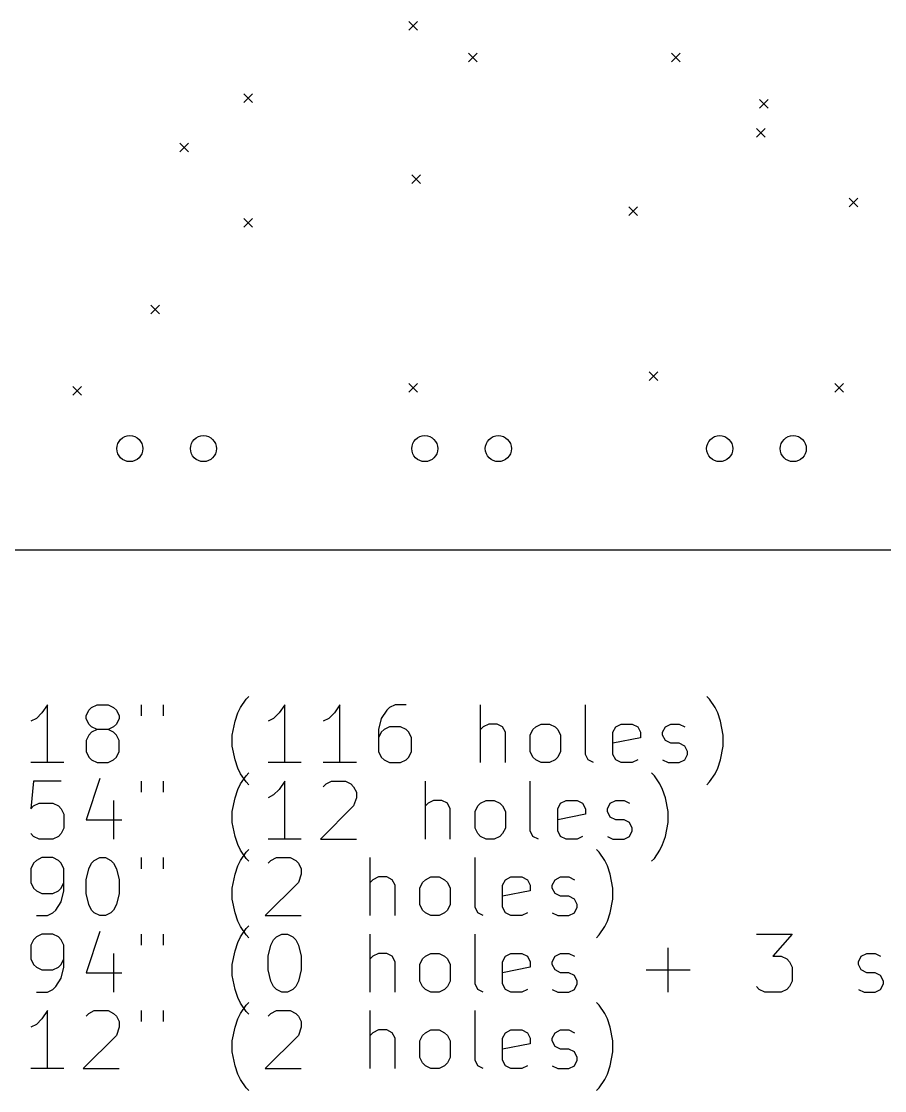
# Model space of a CAD drawing. Extents: x 3.67 to 8.31, y -5.15 to -2.26.
# Drawn here: x 4.822 to 5.995, y -5.152 to -3.699 of the extents above; entities that cross this region are included whole.
import ezdxf

# ---------------------------------------------------------------- set-up
doc = ezdxf.new("R2010")
doc.units = 0
doc.header["$MEASUREMENT"] = 0
doc.layers.add('BLACK', color=7, linetype='CONTINUOUS')

msp = doc.modelspace()

# ---------------------------------------------------------------- linework, layer by layer
at = {"layer": 'BLACK', "linetype": 'CONTINUOUS'}
for p, q in [((5.3484, -3.6988), (5.3602, -3.7106)), ((5.3602, -3.6988), (5.3484, -3.7106)), ((5.4296, -3.7419), (5.4414, -3.7537)), ((5.4414, -3.7419), (5.4296, -3.7537)), ((5.7052, -3.7419), (5.717, -3.7537)), ((5.717, -3.7419), (5.7052, -3.7537)), ((5.124, -3.7972), (5.1358, -3.8091)), ((5.1358, -3.7972), (5.124, -3.8091)), ((5.8248, -3.8051), (5.8366, -3.8169)), ((5.8366, -3.8051), (5.8248, -3.8169)), ((5.8209, -3.8445), (5.8327, -3.8563)), ((5.8327, -3.8445), (5.8209, -3.8563)), ((5.0374, -3.8642), (5.0492, -3.876)), ((5.0492, -3.8642), (5.0374, -3.876)), ((5.3524, -3.9075), (5.3642, -3.9193)), ((5.3642, -3.9075), (5.3524, -3.9193)), ((5.6476, -3.9508), (5.6594, -3.9626)), ((5.6594, -3.9508), (5.6476, -3.9626)), ((5.9469, -3.939), (5.9587, -3.9508)), ((5.9587, -3.939), (5.9469, -3.9508)), ((5.124, -3.9665), (5.1358, -3.9783)), ((5.1358, -3.9665), (5.124, -3.9783)), ((4.998, -4.0846), (5.0098, -4.0965)), ((5.0098, -4.0846), (4.998, -4.0965)), ((5.6752, -4.1752), (5.687, -4.187)), ((5.687, -4.1752), (5.6752, -4.187)), ((4.8917, -4.1949), (4.9035, -4.2067)), ((4.9035, -4.1949), (4.8917, -4.2067)), ((5.3484, -4.1909), (5.3602, -4.2028)), ((5.3602, -4.1909), (5.3484, -4.2028)), ((5.9272, -4.1909), (5.939, -4.2028)), ((5.939, -4.1909), (5.9272, -4.2028)), ((8.3071, -4.4173), (3.7244, -4.4173)), ((5.1197, -4.6313), (5.1272, -4.6201)), ((5.1272, -4.6201), (5.1309, -4.6163)), ((5.7571, -4.6201), (5.7534, -4.6163)), ((5.7646, -4.6313), (5.7571, -4.6201)), ((4.8572, -4.6276), (4.8497, -4.6388)), ((4.8572, -4.7063), (4.8572, -4.6276)), ((4.9097, -4.6426), (4.9135, -4.6351)), ((4.9135, -4.6351), (4.9172, -4.6313)), ((4.9172, -4.6313), (4.9247, -4.6276)), ((4.9247, -4.6276), (4.9397, -4.6276)), ((4.9397, -4.6276), (4.9472, -4.6313)), ((4.9472, -4.6313), (4.951, -4.6351)), ((4.951, -4.6351), (4.9547, -4.6426)), ((4.9847, -4.6276), (4.9847, -4.6426)), ((5.0147, -4.6276), (5.0147, -4.6426)), ((5.1159, -4.6388), (5.1197, -4.6313)), ((5.1797, -4.6276), (5.1722, -4.6388)), ((5.1797, -4.7063), (5.1797, -4.6276)), ((5.2547, -4.6276), (5.2472, -4.6388)), ((5.2547, -4.7063), (5.2547, -4.6276)), ((5.3184, -4.6351), (5.3109, -4.6463)), ((5.3222, -4.6313), (5.3184, -4.6351)), ((5.3297, -4.6276), (5.3222, -4.6313)), ((5.3447, -4.6276), (5.3297, -4.6276)), ((5.4459, -4.7063), (5.4459, -4.6276)), ((5.5884, -4.695), (5.5884, -4.6276)), ((5.7684, -4.6388), (5.7646, -4.6313)), ((4.8422, -4.6463), (4.8347, -4.65)), ((4.8497, -4.6388), (4.8422, -4.6463)), ((4.9097, -4.6463), (4.9097, -4.6426)), ((4.9135, -4.6538), (4.9097, -4.6463)), ((4.9547, -4.6463), (4.951, -4.6538)), ((4.9547, -4.6426), (4.9547, -4.6463)), ((5.1084, -4.6688), (5.1122, -4.65)), ((5.1122, -4.65), (5.1159, -4.6388)), ((5.1647, -4.6463), (5.1572, -4.65)), ((5.1722, -4.6388), (5.1647, -4.6463)), ((5.2397, -4.6463), (5.2322, -4.65)), ((5.2472, -4.6388), (5.2397, -4.6463)), ((5.3109, -4.6463), (5.3072, -4.6613)), ((5.7721, -4.65), (5.7684, -4.6388)), ((5.7758, -4.6688), (5.7721, -4.65)), ((4.9172, -4.6575), (4.9135, -4.6538)), ((4.9247, -4.6613), (4.9172, -4.6575)), ((4.9247, -4.6613), (4.9172, -4.665)), ((4.9397, -4.6613), (4.9247, -4.6613)), ((4.9472, -4.6575), (4.9397, -4.6613)), ((4.9472, -4.665), (4.9397, -4.6613)), ((4.951, -4.6538), (4.9472, -4.6575)), ((5.3072, -4.6613), (5.3072, -4.6913)), ((5.3147, -4.6613), (5.3109, -4.665)), ((5.3222, -4.6575), (5.3147, -4.6613)), ((5.3372, -4.6575), (5.3222, -4.6575)), ((5.3447, -4.6613), (5.3372, -4.6575)), ((5.3484, -4.665), (5.3447, -4.6613)), ((5.4496, -4.6575), (5.4459, -4.6613)), ((5.4571, -4.6538), (5.4496, -4.6575)), ((5.4684, -4.6538), (5.4571, -4.6538)), ((5.4759, -4.6575), (5.4684, -4.6538)), ((5.4796, -4.665), (5.4759, -4.6575)), ((5.5134, -4.6688), (5.5171, -4.6613)), ((5.5171, -4.6613), (5.5209, -4.6575)), ((5.5209, -4.6575), (5.5284, -4.6538)), ((5.5284, -4.6538), (5.5396, -4.6538)), ((5.5396, -4.6538), (5.5471, -4.6575)), ((5.5471, -4.6575), (5.5509, -4.6613)), ((5.5509, -4.6613), (5.5546, -4.6688)), ((5.6259, -4.665), (5.6296, -4.6575)), ((5.6296, -4.6575), (5.6371, -4.6538)), ((5.6371, -4.6538), (5.6521, -4.6538)), ((5.6521, -4.6538), (5.6596, -4.6575)), ((5.6596, -4.6575), (5.6634, -4.665)), ((5.6934, -4.665), (5.6971, -4.6575)), ((5.6971, -4.6575), (5.7046, -4.6538)), ((5.7046, -4.6538), (5.7159, -4.6538)), ((5.7159, -4.6538), (5.7234, -4.6575)), ((4.9135, -4.6688), (4.9097, -4.6763)), ((4.9097, -4.6763), (4.9097, -4.6913)), ((4.9172, -4.665), (4.9135, -4.6688)), ((4.951, -4.6688), (4.9472, -4.665)), ((4.9547, -4.6763), (4.951, -4.6688)), ((4.9547, -4.6913), (4.9547, -4.6763)), ((5.1084, -4.6838), (5.1084, -4.6688)), ((5.3109, -4.665), (5.3072, -4.6725)), ((5.3522, -4.6725), (5.3484, -4.665)), ((5.3522, -4.6913), (5.3522, -4.6725)), ((5.4796, -4.7063), (5.4796, -4.665)), ((5.5134, -4.6913), (5.5134, -4.6688)), ((5.5546, -4.6688), (5.5546, -4.6913)), ((5.6259, -4.695), (5.6259, -4.665)), ((5.6634, -4.6725), (5.6259, -4.68)), ((5.6634, -4.665), (5.6634, -4.6725)), ((5.6934, -4.6688), (5.6934, -4.665)), ((5.6971, -4.6763), (5.6934, -4.6688)), ((5.7046, -4.68), (5.6971, -4.6763)), ((5.7758, -4.6838), (5.7758, -4.6688)), ((4.9097, -4.6913), (4.9135, -4.6988)), ((4.951, -4.6988), (4.9547, -4.6913)), ((5.1122, -4.7025), (5.1084, -4.6838)), ((5.3072, -4.6913), (5.3109, -4.6988)), ((5.3484, -4.6988), (5.3522, -4.6913)), ((5.5171, -4.6988), (5.5134, -4.6913)), ((5.5546, -4.6913), (5.5509, -4.6988)), ((5.7159, -4.68), (5.7046, -4.68)), ((5.7234, -4.6838), (5.7159, -4.68)), ((5.7271, -4.6913), (5.7234, -4.6838)), ((5.7271, -4.695), (5.7271, -4.6913)), ((5.7721, -4.7025), (5.7758, -4.6838)), ((4.8797, -4.7063), (4.8347, -4.7063)), ((4.9135, -4.6988), (4.9172, -4.7025)), ((4.9172, -4.7025), (4.9247, -4.7063)), ((4.9247, -4.7063), (4.9397, -4.7063)), ((4.9397, -4.7063), (4.9472, -4.7025)), ((4.9472, -4.7025), (4.951, -4.6988)), ((5.1159, -4.7138), (5.1122, -4.7025)), ((5.2022, -4.7063), (5.1572, -4.7063)), ((5.2772, -4.7063), (5.2322, -4.7063)), ((5.3109, -4.6988), (5.3147, -4.7025)), ((5.3147, -4.7025), (5.3222, -4.7063)), ((5.3222, -4.7063), (5.3372, -4.7063)), ((5.3372, -4.7063), (5.3447, -4.7025)), ((5.3447, -4.7025), (5.3484, -4.6988)), ((5.5209, -4.7025), (5.5171, -4.6988)), ((5.5284, -4.7063), (5.5209, -4.7025)), ((5.5396, -4.7063), (5.5284, -4.7063)), ((5.5471, -4.7025), (5.5396, -4.7063)), ((5.5509, -4.6988), (5.5471, -4.7025)), ((5.5921, -4.7025), (5.5884, -4.695)), ((5.5996, -4.7063), (5.5921, -4.7025)), ((5.6296, -4.7025), (5.6259, -4.695)), ((5.6371, -4.7063), (5.6296, -4.7025)), ((5.6521, -4.7063), (5.6371, -4.7063)), ((5.6596, -4.7025), (5.6521, -4.7063)), ((5.6934, -4.7025), (5.7009, -4.7063)), ((5.7009, -4.7063), (5.7159, -4.7063)), ((5.7159, -4.7063), (5.7234, -4.7025)), ((5.7234, -4.7025), (5.7271, -4.695)), ((5.7684, -4.7138), (5.7721, -4.7025)), ((5.1197, -4.7213), (5.1159, -4.7138)), ((5.1272, -4.7325), (5.1197, -4.7213)), ((5.1272, -4.724), (5.1309, -4.7202)), ((5.6821, -4.724), (5.6784, -4.7202)), ((5.7571, -4.7325), (5.7646, -4.7213)), ((5.7646, -4.7213), (5.7684, -4.7138)), ((4.8385, -4.7315), (4.8347, -4.769)), ((4.876, -4.7315), (4.8385, -4.7315)), ((4.9285, -4.7277), (4.9097, -4.784)), ((4.9847, -4.7315), (4.9847, -4.7465)), ((5.0147, -4.7315), (5.0147, -4.7465)), ((5.1159, -4.7427), (5.1197, -4.7352)), ((5.1197, -4.7352), (5.1272, -4.724)), ((5.1309, -4.7363), (5.1272, -4.7325)), ((5.1797, -4.7315), (5.1722, -4.7427)), ((5.1797, -4.8102), (5.1797, -4.7315)), ((5.2322, -4.739), (5.2359, -4.7352)), ((5.2359, -4.7352), (5.2434, -4.7315)), ((5.2434, -4.7315), (5.2622, -4.7315)), ((5.2622, -4.7315), (5.2697, -4.7352)), ((5.2697, -4.7352), (5.2734, -4.739)), ((5.3709, -4.8102), (5.3709, -4.7315)), ((5.5134, -4.799), (5.5134, -4.7315)), ((5.6896, -4.7352), (5.6821, -4.724)), ((5.6934, -4.7427), (5.6896, -4.7352)), ((5.7534, -4.7363), (5.7571, -4.7325)), ((5.1122, -4.754), (5.1159, -4.7427)), ((5.1647, -4.7502), (5.1572, -4.754)), ((5.1722, -4.7427), (5.1647, -4.7502)), ((5.2734, -4.739), (5.2772, -4.7465)), ((5.2772, -4.7465), (5.2772, -4.754)), ((5.6971, -4.754), (5.6934, -4.7427)), ((4.8347, -4.769), (4.8385, -4.7652)), ((4.8385, -4.7652), (4.846, -4.7615)), ((4.846, -4.7615), (4.8647, -4.7615)), ((4.8647, -4.7615), (4.8722, -4.7652)), ((4.8722, -4.7652), (4.876, -4.769)), ((4.9472, -4.7577), (4.9472, -4.8102)), ((5.1084, -4.7727), (5.1122, -4.754)), ((5.2734, -4.7652), (5.2284, -4.8102)), ((5.2772, -4.754), (5.2734, -4.7652)), ((5.3746, -4.7615), (5.3709, -4.7652)), ((5.3821, -4.7577), (5.3746, -4.7615)), ((5.3934, -4.7577), (5.3821, -4.7577)), ((5.4009, -4.7615), (5.3934, -4.7577)), ((5.4046, -4.769), (5.4009, -4.7615)), ((5.4384, -4.7727), (5.4421, -4.7652)), ((5.4421, -4.7652), (5.4459, -4.7615)), ((5.4459, -4.7615), (5.4534, -4.7577)), ((5.4534, -4.7577), (5.4646, -4.7577)), ((5.4646, -4.7577), (5.4721, -4.7615)), ((5.4721, -4.7615), (5.4759, -4.7652)), ((5.4759, -4.7652), (5.4796, -4.7727)), ((5.5509, -4.769), (5.5546, -4.7615)), ((5.5546, -4.7615), (5.5621, -4.7577)), ((5.5621, -4.7577), (5.5771, -4.7577)), ((5.5771, -4.7577), (5.5846, -4.7615)), ((5.5846, -4.7615), (5.5884, -4.769)), ((5.6184, -4.769), (5.6221, -4.7615)), ((5.6221, -4.7615), (5.6296, -4.7577)), ((5.6296, -4.7577), (5.6409, -4.7577)), ((5.6409, -4.7577), (5.6484, -4.7615)), ((5.7009, -4.7727), (5.6971, -4.754)), ((4.876, -4.769), (4.8797, -4.7765)), ((4.8797, -4.7765), (4.8797, -4.7952)), ((5.1084, -4.7877), (5.1084, -4.7727)), ((5.4046, -4.8102), (5.4046, -4.769)), ((5.4384, -4.7952), (5.4384, -4.7727)), ((5.4796, -4.7727), (5.4796, -4.7952)), ((5.5509, -4.799), (5.5509, -4.769)), ((5.5884, -4.7765), (5.5509, -4.784)), ((5.5884, -4.769), (5.5884, -4.7765)), ((5.6184, -4.7727), (5.6184, -4.769)), ((5.6221, -4.7802), (5.6184, -4.7727)), ((5.6296, -4.784), (5.6221, -4.7802)), ((5.7009, -4.7877), (5.7009, -4.7727)), ((4.8797, -4.7952), (4.876, -4.8027)), ((4.9097, -4.784), (4.9585, -4.784)), ((5.1122, -4.8065), (5.1084, -4.7877)), ((5.4421, -4.8027), (5.4384, -4.7952)), ((5.4796, -4.7952), (5.4759, -4.8027)), ((5.6409, -4.784), (5.6296, -4.784)), ((5.6484, -4.7877), (5.6409, -4.784)), ((5.6521, -4.7952), (5.6484, -4.7877)), ((5.6521, -4.799), (5.6521, -4.7952)), ((5.6971, -4.8065), (5.7009, -4.7877)), ((4.8385, -4.8065), (4.8347, -4.8027)), ((4.846, -4.8102), (4.8385, -4.8065)), ((4.8722, -4.8065), (4.8647, -4.8102)), ((4.876, -4.8027), (4.8722, -4.8065)), ((5.1159, -4.8177), (5.1122, -4.8065)), ((5.4459, -4.8065), (5.4421, -4.8027)), ((5.4534, -4.8102), (5.4459, -4.8065)), ((5.4721, -4.8065), (5.4646, -4.8102)), ((5.4759, -4.8027), (5.4721, -4.8065)), ((5.5171, -4.8065), (5.5134, -4.799)), ((5.5246, -4.8102), (5.5171, -4.8065)), ((5.5546, -4.8065), (5.5509, -4.799)), ((5.5621, -4.8102), (5.5546, -4.8065)), ((5.5846, -4.8065), (5.5771, -4.8102)), ((5.6184, -4.8065), (5.6259, -4.8102)), ((5.6409, -4.8102), (5.6484, -4.8065)), ((5.6484, -4.8065), (5.6521, -4.799)), ((5.6934, -4.8177), (5.6971, -4.8065)), ((4.8647, -4.8102), (4.846, -4.8102)), ((5.1197, -4.8252), (5.1159, -4.8177)), ((5.1272, -4.8279), (5.1309, -4.8242)), ((5.2022, -4.8102), (5.1572, -4.8102)), ((5.2284, -4.8102), (5.2772, -4.8102)), ((5.4646, -4.8102), (5.4534, -4.8102)), ((5.5771, -4.8102), (5.5621, -4.8102)), ((5.6071, -4.8279), (5.6034, -4.8242)), ((5.6259, -4.8102), (5.6409, -4.8102)), ((5.6896, -4.8252), (5.6934, -4.8177)), ((4.8422, -4.8392), (4.8385, -4.8429)), ((4.8497, -4.8354), (4.8422, -4.8392)), ((4.8647, -4.8354), (4.8497, -4.8354)), ((4.8722, -4.8392), (4.8647, -4.8354)), ((4.876, -4.8429), (4.8722, -4.8392)), ((4.9172, -4.8429), (4.921, -4.8392)), ((4.921, -4.8392), (4.9285, -4.8354)), ((4.9285, -4.8354), (4.936, -4.8354)), ((4.936, -4.8354), (4.9435, -4.8392)), ((4.9435, -4.8392), (4.9472, -4.8429)), ((4.9847, -4.8354), (4.9847, -4.8504)), ((5.0147, -4.8354), (5.0147, -4.8504)), ((5.1159, -4.8467), (5.1197, -4.8392)), ((5.1272, -4.8365), (5.1197, -4.8252)), ((5.1197, -4.8392), (5.1272, -4.8279)), ((5.1309, -4.8402), (5.1272, -4.8365)), ((5.1572, -4.8429), (5.1609, -4.8392)), ((5.1609, -4.8392), (5.1684, -4.8354)), ((5.1684, -4.8354), (5.1872, -4.8354)), ((5.1872, -4.8354), (5.1947, -4.8392)), ((5.1947, -4.8392), (5.1984, -4.8429)), ((5.2959, -4.9142), (5.2959, -4.8354)), ((5.4384, -4.9029), (5.4384, -4.8354)), ((5.6146, -4.8392), (5.6071, -4.8279)), ((5.6184, -4.8467), (5.6146, -4.8392)), ((5.6784, -4.8402), (5.6821, -4.8365)), ((5.6821, -4.8365), (5.6896, -4.8252)), ((4.8385, -4.8429), (4.8347, -4.8504)), ((4.8347, -4.8504), (4.8347, -4.8692)), ((4.8797, -4.8504), (4.876, -4.8429)), ((4.8797, -4.8804), (4.8797, -4.8504)), ((4.9097, -4.8654), (4.9135, -4.8504)), ((4.9135, -4.8504), (4.9172, -4.8429)), ((4.9472, -4.8429), (4.951, -4.8504)), ((4.951, -4.8504), (4.9547, -4.8654)), ((5.1122, -4.8579), (5.1159, -4.8467)), ((5.1984, -4.8429), (5.2022, -4.8504)), ((5.2022, -4.8504), (5.2022, -4.8579)), ((5.6221, -4.8579), (5.6184, -4.8467)), ((4.9097, -4.8842), (4.9097, -4.8654)), ((4.9547, -4.8654), (4.9547, -4.8842)), ((5.1084, -4.8767), (5.1122, -4.8579)), ((5.2022, -4.8579), (5.1984, -4.8692)), ((5.2997, -4.8654), (5.2959, -4.8692)), ((5.3072, -4.8617), (5.2997, -4.8654)), ((5.3184, -4.8617), (5.3072, -4.8617)), ((5.3259, -4.8654), (5.3184, -4.8617)), ((5.3297, -4.8729), (5.3259, -4.8654)), ((5.3672, -4.8692), (5.3709, -4.8654)), ((5.3709, -4.8654), (5.3784, -4.8617)), ((5.3784, -4.8617), (5.3896, -4.8617)), ((5.3896, -4.8617), (5.3971, -4.8654)), ((5.3971, -4.8654), (5.4009, -4.8692)), ((5.4759, -4.8729), (5.4796, -4.8654)), ((5.4796, -4.8654), (5.4871, -4.8617)), ((5.4871, -4.8617), (5.5021, -4.8617)), ((5.5021, -4.8617), (5.5096, -4.8654)), ((5.5096, -4.8654), (5.5134, -4.8729)), ((5.5434, -4.8729), (5.5471, -4.8654)), ((5.5471, -4.8654), (5.5546, -4.8617)), ((5.5546, -4.8617), (5.5659, -4.8617)), ((5.5659, -4.8617), (5.5734, -4.8654)), ((5.6259, -4.8767), (5.6221, -4.8579)), ((4.8347, -4.8692), (4.8385, -4.8767)), ((4.8385, -4.8767), (4.8422, -4.8804)), ((4.8422, -4.8804), (4.8497, -4.8842)), ((4.8647, -4.8842), (4.8722, -4.8804)), ((4.8722, -4.8804), (4.876, -4.8767)), ((4.876, -4.8767), (4.8797, -4.8692)), ((4.876, -4.8954), (4.8797, -4.8804)), ((5.1084, -4.8917), (5.1084, -4.8767)), ((5.1984, -4.8692), (5.1534, -4.9142)), ((5.3297, -4.9142), (5.3297, -4.8729)), ((5.3634, -4.8767), (5.3672, -4.8692)), ((5.3634, -4.8992), (5.3634, -4.8767)), ((5.4009, -4.8692), (5.4046, -4.8767)), ((5.4046, -4.8767), (5.4046, -4.8992)), ((5.4759, -4.9029), (5.4759, -4.8729)), ((5.5134, -4.8804), (5.4759, -4.8879)), ((5.5134, -4.8729), (5.5134, -4.8804)), ((5.5434, -4.8767), (5.5434, -4.8729)), ((5.5471, -4.8842), (5.5434, -4.8767)), ((5.6259, -4.8917), (5.6259, -4.8767)), ((4.8497, -4.8842), (4.8647, -4.8842)), ((4.8685, -4.9067), (4.876, -4.8954)), ((4.9135, -4.8992), (4.9097, -4.8842)), ((4.9547, -4.8842), (4.951, -4.8992)), ((5.1122, -4.9104), (5.1084, -4.8917)), ((5.5546, -4.8879), (5.5471, -4.8842)), ((5.5659, -4.8879), (5.5546, -4.8879)), ((5.5734, -4.8917), (5.5659, -4.8879)), ((5.5771, -4.8992), (5.5734, -4.8917)), ((5.6221, -4.9104), (5.6259, -4.8917)), ((4.8572, -4.9142), (4.8647, -4.9104)), ((4.8647, -4.9104), (4.8685, -4.9067)), ((4.9172, -4.9067), (4.9135, -4.8992)), ((4.921, -4.9104), (4.9172, -4.9067)), ((4.9285, -4.9142), (4.921, -4.9104)), ((4.9435, -4.9104), (4.936, -4.9142)), ((4.9472, -4.9067), (4.9435, -4.9104)), ((4.951, -4.8992), (4.9472, -4.9067)), ((5.1159, -4.9217), (5.1122, -4.9104)), ((5.3672, -4.9067), (5.3634, -4.8992)), ((5.3709, -4.9104), (5.3672, -4.9067)), ((5.3784, -4.9142), (5.3709, -4.9104)), ((5.3971, -4.9104), (5.3896, -4.9142)), ((5.4009, -4.9067), (5.3971, -4.9104)), ((5.4046, -4.8992), (5.4009, -4.9067)), ((5.4421, -4.9104), (5.4384, -4.9029)), ((5.4496, -4.9142), (5.4421, -4.9104)), ((5.4796, -4.9104), (5.4759, -4.9029)), ((5.4871, -4.9142), (5.4796, -4.9104)), ((5.5096, -4.9104), (5.5021, -4.9142)), ((5.5434, -4.9104), (5.5509, -4.9142)), ((5.5659, -4.9142), (5.5734, -4.9104)), ((5.5734, -4.9104), (5.5771, -4.9029)), ((5.5771, -4.9029), (5.5771, -4.8992)), ((5.6184, -4.9217), (5.6221, -4.9104)), ((4.8422, -4.9142), (4.8572, -4.9142)), ((4.936, -4.9142), (4.9285, -4.9142)), ((5.1197, -4.9292), (5.1159, -4.9217)), ((5.1534, -4.9142), (5.2022, -4.9142)), ((5.3896, -4.9142), (5.3784, -4.9142)), ((5.5021, -4.9142), (5.4871, -4.9142)), ((5.5509, -4.9142), (5.5659, -4.9142)), ((5.6146, -4.9292), (5.6184, -4.9217)), ((4.8497, -4.9394), (4.8422, -4.9431)), ((4.8647, -4.9394), (4.8497, -4.9394)), ((4.8722, -4.9431), (4.8647, -4.9394)), ((4.9285, -4.9356), (4.9097, -4.9919)), ((4.9847, -4.9394), (4.9847, -4.9544)), ((5.0147, -4.9394), (5.0147, -4.9544)), ((5.1272, -4.9404), (5.1197, -4.9292)), ((5.1197, -4.9431), (5.1272, -4.9319)), ((5.1272, -4.9319), (5.1309, -4.9281)), ((5.1309, -4.9442), (5.1272, -4.9404)), ((5.1684, -4.9431), (5.1759, -4.9394)), ((5.1759, -4.9394), (5.1834, -4.9394)), ((5.1834, -4.9394), (5.1909, -4.9431)), ((5.2959, -5.0181), (5.2959, -4.9394)), ((5.4384, -5.0069), (5.4384, -4.9394)), ((5.6034, -4.9442), (5.6071, -4.9404)), ((5.6071, -4.9404), (5.6146, -4.9292)), ((5.8208, -4.9394), (5.8696, -4.9394)), ((5.8696, -4.9394), (5.8433, -4.9694)), ((4.8385, -4.9469), (4.8347, -4.9544)), ((4.8347, -4.9544), (4.8347, -4.9731)), ((4.8422, -4.9431), (4.8385, -4.9469)), ((4.876, -4.9469), (4.8722, -4.9431)), ((4.8797, -4.9544), (4.876, -4.9469)), ((4.8797, -4.9844), (4.8797, -4.9544)), ((5.1122, -4.9619), (5.1159, -4.9506)), ((5.1159, -4.9506), (5.1197, -4.9431)), ((5.1572, -4.9694), (5.1609, -4.9544)), ((5.1609, -4.9544), (5.1647, -4.9469)), ((5.1647, -4.9469), (5.1684, -4.9431)), ((5.1909, -4.9431), (5.1947, -4.9469)), ((5.1947, -4.9469), (5.1984, -4.9544)), ((5.1984, -4.9544), (5.2022, -4.9694)), ((4.9472, -4.9656), (4.9472, -5.0181)), ((5.1084, -4.9806), (5.1122, -4.9619)), ((5.1572, -4.9881), (5.1572, -4.9694)), ((5.2022, -4.9694), (5.2022, -4.9881)), ((5.2997, -4.9694), (5.2959, -4.9731)), ((5.3072, -4.9656), (5.2997, -4.9694)), ((5.3184, -4.9656), (5.3072, -4.9656)), ((5.3259, -4.9694), (5.3184, -4.9656)), ((5.3297, -4.9769), (5.3259, -4.9694)), ((5.3672, -4.9731), (5.3709, -4.9694)), ((5.3709, -4.9694), (5.3784, -4.9656)), ((5.3784, -4.9656), (5.3896, -4.9656)), ((5.3896, -4.9656), (5.3971, -4.9694)), ((5.3971, -4.9694), (5.4009, -4.9731)), ((5.4759, -4.9769), (5.4796, -4.9694)), ((5.4796, -4.9694), (5.4871, -4.9656)), ((5.4871, -4.9656), (5.5021, -4.9656)), ((5.5021, -4.9656), (5.5096, -4.9694)), ((5.5096, -4.9694), (5.5134, -4.9769)), ((5.5434, -4.9769), (5.5471, -4.9694)), ((5.5471, -4.9694), (5.5546, -4.9656)), ((5.5546, -4.9656), (5.5659, -4.9656)), ((5.5659, -4.9656), (5.5734, -4.9694)), ((5.7009, -5.0181), (5.7009, -4.9581)), ((5.8433, -4.9694), (5.8546, -4.9694)), ((5.8546, -4.9694), (5.8621, -4.9731)), ((5.9596, -4.9769), (5.9633, -4.9694)), ((5.9633, -4.9694), (5.9708, -4.9656)), ((5.9708, -4.9656), (5.9821, -4.9656)), ((5.9821, -4.9656), (5.9896, -4.9694)), ((4.8347, -4.9731), (4.8385, -4.9806)), ((4.8385, -4.9806), (4.8422, -4.9844)), ((4.8422, -4.9844), (4.8497, -4.9881)), ((4.8647, -4.9881), (4.8722, -4.9844)), ((4.8722, -4.9844), (4.876, -4.9806)), ((4.876, -4.9806), (4.8797, -4.9731)), ((4.876, -4.9994), (4.8797, -4.9844)), ((5.1084, -4.9956), (5.1084, -4.9806)), ((5.3297, -5.0181), (5.3297, -4.9769)), ((5.3634, -4.9806), (5.3672, -4.9731)), ((5.3634, -5.0031), (5.3634, -4.9806)), ((5.4009, -4.9731), (5.4046, -4.9806)), ((5.4046, -4.9806), (5.4046, -5.0031)), ((5.4759, -5.0069), (5.4759, -4.9769)), ((5.5134, -4.9844), (5.4759, -4.9919)), ((5.5134, -4.9769), (5.5134, -4.9844)), ((5.5434, -4.9806), (5.5434, -4.9769)), ((5.5471, -4.9881), (5.5434, -4.9806)), ((5.8621, -4.9731), (5.8658, -4.9769)), ((5.8658, -4.9769), (5.8696, -4.9844)), ((5.8696, -4.9844), (5.8696, -5.0031)), ((5.9596, -4.9806), (5.9596, -4.9769)), ((5.9633, -4.9881), (5.9596, -4.9806)), ((4.8497, -4.9881), (4.8647, -4.9881)), ((4.9097, -4.9919), (4.9585, -4.9919)), ((5.1122, -5.0144), (5.1084, -4.9956)), ((5.1609, -5.0031), (5.1572, -4.9881)), ((5.2022, -4.9881), (5.1984, -5.0031)), ((5.5546, -4.9919), (5.5471, -4.9881)), ((5.5659, -4.9919), (5.5546, -4.9919)), ((5.5734, -4.9956), (5.5659, -4.9919)), ((5.5771, -5.0031), (5.5734, -4.9956)), ((5.6709, -4.9881), (5.7309, -4.9881)), ((5.9708, -4.9919), (5.9633, -4.9881)), ((5.9821, -4.9919), (5.9708, -4.9919)), ((5.9896, -4.9956), (5.9821, -4.9919)), ((5.9933, -5.0031), (5.9896, -4.9956)), ((4.8647, -5.0144), (4.8685, -5.0106)), ((4.8685, -5.0106), (4.876, -4.9994)), ((5.1647, -5.0106), (5.1609, -5.0031)), ((5.1684, -5.0144), (5.1647, -5.0106)), ((5.1947, -5.0106), (5.1909, -5.0144)), ((5.1984, -5.0031), (5.1947, -5.0106)), ((5.3672, -5.0106), (5.3634, -5.0031)), ((5.3709, -5.0144), (5.3672, -5.0106)), ((5.4009, -5.0106), (5.3971, -5.0144)), ((5.4046, -5.0031), (5.4009, -5.0106)), ((5.4421, -5.0144), (5.4384, -5.0069)), ((5.4796, -5.0144), (5.4759, -5.0069)), ((5.5734, -5.0144), (5.5771, -5.0069)), ((5.5771, -5.0069), (5.5771, -5.0031)), ((5.8246, -5.0144), (5.8208, -5.0106)), ((5.8658, -5.0106), (5.8621, -5.0144)), ((5.8696, -5.0031), (5.8658, -5.0106)), ((5.9896, -5.0144), (5.9933, -5.0069)), ((5.9933, -5.0069), (5.9933, -5.0031)), ((4.8422, -5.0181), (4.8572, -5.0181)), ((4.8572, -5.0181), (4.8647, -5.0144)), ((5.1159, -5.0256), (5.1122, -5.0144)), ((5.1197, -5.0331), (5.1159, -5.0256)), ((5.1759, -5.0181), (5.1684, -5.0144)), ((5.1834, -5.0181), (5.1759, -5.0181)), ((5.1909, -5.0144), (5.1834, -5.0181)), ((5.3784, -5.0181), (5.3709, -5.0144)), ((5.3896, -5.0181), (5.3784, -5.0181)), ((5.3971, -5.0144), (5.3896, -5.0181)), ((5.4496, -5.0181), (5.4421, -5.0144)), ((5.4871, -5.0181), (5.4796, -5.0144)), ((5.5021, -5.0181), (5.4871, -5.0181)), ((5.5096, -5.0144), (5.5021, -5.0181)), ((5.5434, -5.0144), (5.5509, -5.0181)), ((5.5509, -5.0181), (5.5659, -5.0181)), ((5.5659, -5.0181), (5.5734, -5.0144)), ((5.8321, -5.0181), (5.8246, -5.0144)), ((5.8546, -5.0181), (5.8321, -5.0181)), ((5.8621, -5.0144), (5.8546, -5.0181)), ((5.9596, -5.0144), (5.9671, -5.0181)), ((5.9671, -5.0181), (5.9821, -5.0181)), ((5.9821, -5.0181), (5.9896, -5.0144)), ((5.1272, -5.0444), (5.1197, -5.0331)), ((5.1197, -5.0471), (5.1272, -5.0358)), ((5.1272, -5.0358), (5.1309, -5.0321)), ((5.6071, -5.0358), (5.6034, -5.0321)), ((5.6146, -5.0471), (5.6071, -5.0358)), ((4.8497, -5.0545), (4.8422, -5.062)), ((4.8572, -5.0433), (4.8497, -5.0545)), ((4.8572, -5.122), (4.8572, -5.0433)), ((4.9097, -5.0508), (4.9135, -5.0471)), ((4.9135, -5.0471), (4.921, -5.0433)), ((4.921, -5.0433), (4.9397, -5.0433)), ((4.9397, -5.0433), (4.9472, -5.0471)), ((4.9472, -5.0471), (4.951, -5.0508)), ((4.951, -5.0508), (4.9547, -5.0583)), ((4.9847, -5.0433), (4.9847, -5.0583)), ((5.0147, -5.0433), (5.0147, -5.0583)), ((5.1122, -5.0658), (5.1159, -5.0545)), ((5.1159, -5.0545), (5.1197, -5.0471)), ((5.1309, -5.0481), (5.1272, -5.0444)), ((5.1572, -5.0508), (5.1609, -5.0471)), ((5.1609, -5.0471), (5.1684, -5.0433)), ((5.1684, -5.0433), (5.1872, -5.0433)), ((5.1872, -5.0433), (5.1947, -5.0471)), ((5.1947, -5.0471), (5.1984, -5.0508)), ((5.1984, -5.0508), (5.2022, -5.0583)), ((5.2959, -5.122), (5.2959, -5.0433)), ((5.4384, -5.1108), (5.4384, -5.0433)), ((5.6184, -5.0545), (5.6146, -5.0471)), ((5.6221, -5.0658), (5.6184, -5.0545)), ((4.8422, -5.062), (4.8347, -5.0658)), ((4.9547, -5.0658), (4.951, -5.077)), ((4.9547, -5.0583), (4.9547, -5.0658)), ((5.1084, -5.0845), (5.1122, -5.0658)), ((5.2022, -5.0658), (5.1984, -5.077)), ((5.2022, -5.0583), (5.2022, -5.0658)), ((5.3072, -5.0695), (5.2997, -5.0733)), ((5.3184, -5.0695), (5.3072, -5.0695)), ((5.3259, -5.0733), (5.3184, -5.0695)), ((5.3709, -5.0733), (5.3784, -5.0695)), ((5.3784, -5.0695), (5.3896, -5.0695)), ((5.3896, -5.0695), (5.3971, -5.0733)), ((5.4796, -5.0733), (5.4871, -5.0695)), ((5.4871, -5.0695), (5.5021, -5.0695)), ((5.5021, -5.0695), (5.5096, -5.0733)), ((5.5471, -5.0733), (5.5546, -5.0695)), ((5.5546, -5.0695), (5.5659, -5.0695)), ((5.5659, -5.0695), (5.5734, -5.0733)), ((5.6259, -5.0845), (5.6221, -5.0658)), ((4.951, -5.077), (4.906, -5.122)), ((5.1084, -5.0995), (5.1084, -5.0845)), ((5.1984, -5.077), (5.1534, -5.122)), ((5.2997, -5.0733), (5.2959, -5.077)), ((5.3297, -5.0808), (5.3259, -5.0733)), ((5.3297, -5.122), (5.3297, -5.0808)), ((5.3634, -5.0845), (5.3672, -5.077)), ((5.3634, -5.107), (5.3634, -5.0845)), ((5.3672, -5.077), (5.3709, -5.0733)), ((5.3971, -5.0733), (5.4009, -5.077)), ((5.4009, -5.077), (5.4046, -5.0845)), ((5.4046, -5.0845), (5.4046, -5.107)), ((5.4759, -5.0808), (5.4796, -5.0733)), ((5.4759, -5.1108), (5.4759, -5.0808)), ((5.5096, -5.0733), (5.5134, -5.0808)), ((5.5134, -5.0808), (5.5134, -5.0883)), ((5.5434, -5.0808), (5.5471, -5.0733)), ((5.5434, -5.0845), (5.5434, -5.0808)), ((5.5471, -5.092), (5.5434, -5.0845)), ((5.6259, -5.0995), (5.6259, -5.0845)), ((5.1122, -5.1183), (5.1084, -5.0995)), ((5.5134, -5.0883), (5.4759, -5.0958)), ((5.5546, -5.0958), (5.5471, -5.092)), ((5.5659, -5.0958), (5.5546, -5.0958)), ((5.5734, -5.0995), (5.5659, -5.0958)), ((5.5771, -5.107), (5.5734, -5.0995)), ((5.6221, -5.1183), (5.6259, -5.0995)), ((5.3672, -5.1145), (5.3634, -5.107)), ((5.3709, -5.1183), (5.3672, -5.1145)), ((5.4009, -5.1145), (5.3971, -5.1183)), ((5.4046, -5.107), (5.4009, -5.1145)), ((5.4421, -5.1183), (5.4384, -5.1108)), ((5.4796, -5.1183), (5.4759, -5.1108)), ((5.5734, -5.1183), (5.5771, -5.1108)), ((5.5771, -5.1108), (5.5771, -5.107)), ((4.8797, -5.122), (4.8347, -5.122)), ((4.906, -5.122), (4.9547, -5.122)), ((5.1159, -5.1295), (5.1122, -5.1183)), ((5.1197, -5.137), (5.1159, -5.1295)), ((5.1534, -5.122), (5.2022, -5.122)), ((5.3784, -5.122), (5.3709, -5.1183)), ((5.3896, -5.122), (5.3784, -5.122)), ((5.3971, -5.1183), (5.3896, -5.122)), ((5.4496, -5.122), (5.4421, -5.1183)), ((5.4871, -5.122), (5.4796, -5.1183)), ((5.5021, -5.122), (5.4871, -5.122)), ((5.5096, -5.1183), (5.5021, -5.122)), ((5.5434, -5.1183), (5.5509, -5.122)), ((5.5509, -5.122), (5.5659, -5.122)), ((5.5659, -5.122), (5.5734, -5.1183)), ((5.6146, -5.137), (5.6184, -5.1295)), ((5.6184, -5.1295), (5.6221, -5.1183)), ((5.1272, -5.1483), (5.1197, -5.137)), ((5.6071, -5.1483), (5.6146, -5.137)), ((5.1309, -5.152), (5.1272, -5.1483)), ((5.6034, -5.152), (5.6071, -5.1483))]:
    msp.add_line(p, q, dxfattribs=at)
at = {"layer": 'BLACK'}
for centre in [(4.9693, -4.2795), (5.0693, -4.2795), (5.3701, -4.2795), (5.4701, -4.2795), (5.7709, -4.2795), (5.8709, -4.2795)]:
    msp.add_circle(centre, 0.0177, dxfattribs=at)

doc.saveas('drawing.dxf')
